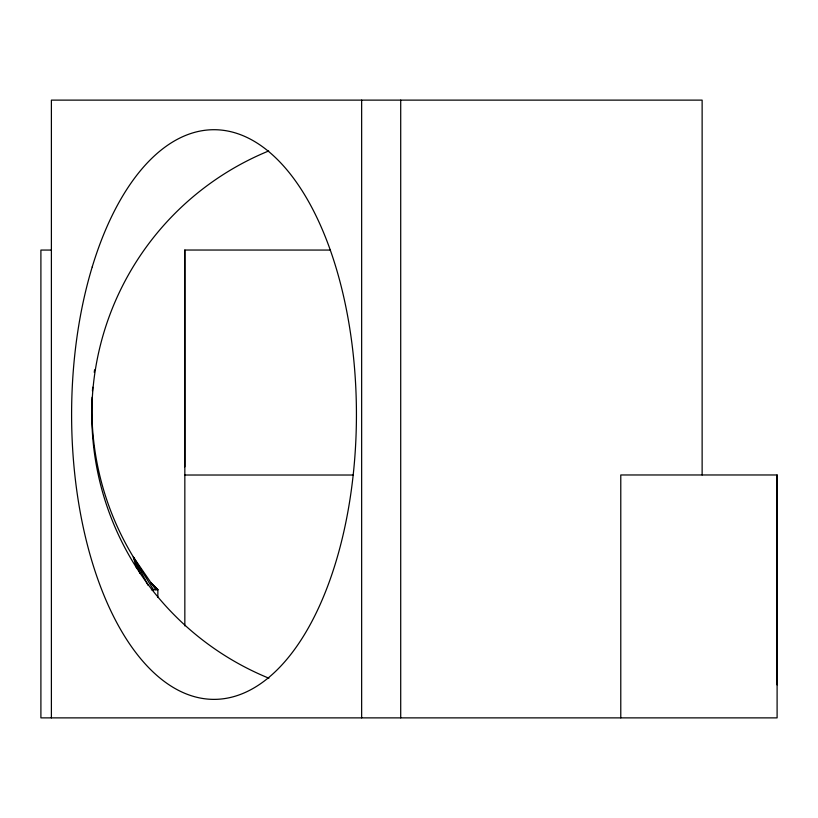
<?xml version="1.0" encoding="UTF-8"?>
<svg xmlns="http://www.w3.org/2000/svg" width="818" height="818" viewBox="0 0 818 818"><rect width="100%" height="100%" fill="white"/><g stroke="black" fill="none" stroke-linecap="round" stroke-linejoin="round"><path stroke-width="1.23" d="M620.78 717.877L620.78 474.972L777.1 474.972L777.1 684.881M50.941 250.063L40.9 250.063L40.9 717.877L777.1 717.877L777.1 474.972M184.837 466.843L184.766 250.032L330.319 250.063M184.837 475.023L353.284 475.023M151.391 589.768L157.854 589.768L157.854 597.365M155.839 589.768L151.044 582.794L157.854 589.768L151.044 582.794L133.375 557.048A284.889 284.889 0 0 1 92.127 397.221M151.044 582.794L157.342 589.768M153.457 589.768L133.375 557.048L136.534 567.958M148.017 585.259L133.375 557.048L140.052 573.408M702.13 474.972L702.13 100.123L51.391 100.123L51.391 717.877M400.708 100.123L400.708 717.877M361.648 100.123L361.648 717.877M184.837 250.063L184.837 625.913M92.454 390.984A284.889 284.889 0 0 1 92.71 387.231M94.254 372.333A284.889 284.889 0 0 1 94.581 369.848M268.907 678.214A284.828 284.828 0 0 1 268.682 150.972M92.23 266.893A284.828 142.414 90 0 0 210.983 699.308A284.828 142.414 90 0 0 338.846 277.435A284.828 142.414 90 0 0 92.23 266.893"/></g></svg>
